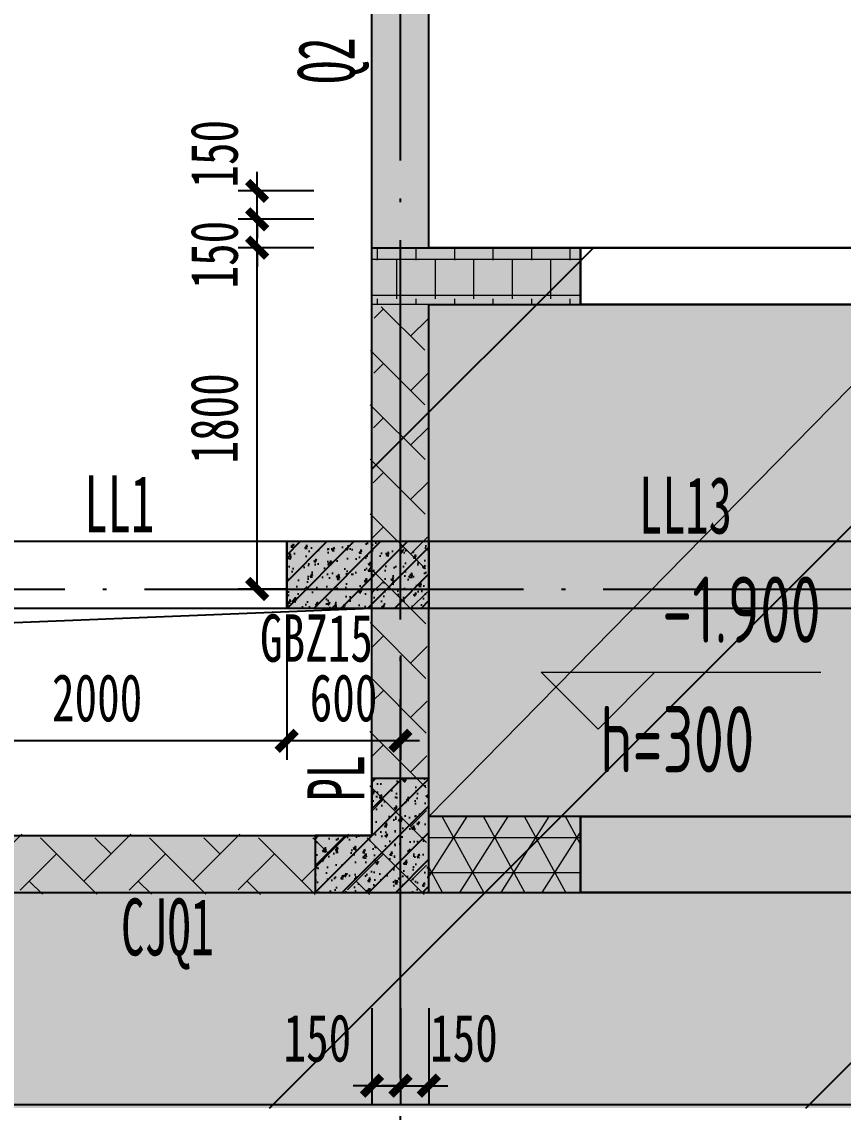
# Model space of a CAD drawing. Extents: x -3200781797 to -8106663, y 494714 to 1244925.
# Drawn here: x -8162247 to -8157916, y 519439 to 525230 of the extents above; entities that cross this region are included whole.
import ezdxf
from ezdxf.enums import TextEntityAlignment as Align
from ezdxf.xclip import XClip

# ---------------------------------------------------------------- set-up
doc = ezdxf.new("R2010")
doc.units = 0
doc.header["$LTSCALE"] = 1000
doc.header["$MEASUREMENT"] = 0
doc.header["$XCLIPFRAME"] = 0
for name, pattern in [('3#-轴线$0$DOTE', [2.4200000000000004, 2, -0.2, 0.02, -0.2]), ('3#4#5#模板$0$CONTINOUS', [0]), ('DASH', [0.35, 0.25, -0.1])]:
    doc.linetypes.add(name, pattern=pattern)
doc.layers.get('Defpoints').update_dxf_attribs({"color": 30, "linetype": 'DASH'})
for name, color, linetype in [('3#-B1$0$S-SLAB-HOLE', 5, 'Continuous'), ('3#-B1$0$S-WALL', 40, 'Continuous'), ('3#-B1$0$S-WALL-BEAM', 120, 'Continuous'), ('3#-B1$0$S-WALL-HATC', 253, 'Continuous'), ('3#-轴线$0$A-ANNO-DOTE', 10, '3#-轴线$0$DOTE'), ('3#4#5#模板$0$S-ANNO-TEXT', 7, 'Continuous'), ('3#4#5#模板$0$S-SLAB-TEXT', 120, 'Continuous'), ('3#4#5#模板$0$S-WALL-COLU', 252, '3#4#5#模板$0$CONTINOUS'), ('3#4#5#模板$0$S-WALL-COLU-HATC', 16, 'Continuous'), ('3#4#5#模板$0$THIN', 7, 'Continuous'), ('DIM', 3, 'Continuous'), ('S-PC-FQ-WYQ', 4, 'Continuous'), ('S-WALL-BEAM-TEXT', 2, 'Continuous'), ('S-WALL-COLU-TEXT', 2, 'Continuous'), ('S-WALL-DIMS', 50, 'Continuous'), ('地库模板$0$HATCH', 254, 'Continuous'), ('地库模板$0$pt墙体$0$WALL', 7, 'Continuous'), ('地库模板$0$墙体$0$墙体$0$墙体$0$A-WALL-CONC', 40, 'Continuous')]:
    doc.layers.add(name, color=color, linetype=linetype)
for name, color, linetype, lineweight in [('WALL-TEXT', 2, 'Continuous', 25), ('地库模板$0$S-ANNO-THIN', 3, 'Continuous', 15), ('地库模板$0$S-SLAB-LOWE-HATC', 193, 'Continuous', 18), ('地库模板$0$S-WALL-BEAM', 120, 'Continuous', 25), ('地库模板$0$S-WALL-CCAD-IPW', 150, 'Continuous', 15), ('地库模板$0$S-WALL-CCAD-NPW', 221, 'Continuous', 15)]:
    doc.layers.add(name, color=color, linetype=linetype, lineweight=lineweight)
doc.styles.add('TSSD_Dimension', font='', dxfattribs={"width": 0.7})
doc.styles.add('地库模板$0$TSSD_Label', font='Tssdeng.shx', dxfattribs={"width": 0.7, "bigfont": 'hztxt.shx'})
doc.styles.add('楷体', font='', dxfattribs={"width": 0.6})
doc.styles.add('楷体GB312', font='', dxfattribs={"width": 0.8})
doc.styles.get('TSSD_Dimension').set_extended_font_data('KaiTi_GB2312')
doc.styles.get('楷体').set_extended_font_data('KaiTi_GB2312')
doc.styles.get('楷体GB312').set_extended_font_data('楷体_GB2312')
doc.dimstyles.new('TSSD_100_100', dxfattribs={"dimtxt": 250, "dimasz": 100, "dimexe": 100, "dimexo": 250, "dimgap": 100, "dimtad": 1, "dimdec": 0, "dimzin": 0, "dimdsep": 46, "dimtxsty": 'TSSD_Dimension', "dimblk": 'ARCHTICK', "dimcen": 0, "dimdle": 100, "dimclrt": 7, "dimadec": 0, "dimazin": 0, "dimtfac": 1, "dimtdec": 0, "dimtix": 1, "dimtmove": 2, "dimatfit": 3, "dimfxl": 1, "dimtolj": 1, "dimtzin": 0, "dimarcsym": 0})
doc.dimstyles.new('TSSD_100_100$0', dxfattribs={"dimtxt": 250, "dimasz": 100, "dimexe": 100, "dimexo": 0, "dimgap": 100, "dimtad": 1, "dimdec": 0, "dimzin": 0, "dimdsep": 46, "dimtxsty": 'TSSD_Dimension', "dimblk1": 'ARCHTICK', "dimblk2": 'ARCHTICK', "dimsah": 1, "dimcen": 0, "dimclrt": 7, "dimadec": 0, "dimazin": 0, "dimtfac": 1, "dimtdec": 0, "dimtix": 1, "dimtmove": 2, "dimatfit": 3, "dimldrblk": 'ARCHTICK', "dimfxl": 300, "dimfxlon": 1, "dimtvp": 0.7, "dimtolj": 1, "dimtzin": 0, "dimarcsym": 0})

# ---------------------------------------------------------------- blocks, each defined once
blk = doc.blocks.new('q1')
at = {"layer": 'WALL-TEXT', "style": '楷体', "width": 0.6}
blk.add_text('Q2', height=300, rotation=90, dxfattribs=at).set_placement((-8157774.174170381, 461454.2878842679))
blk.add_text('CJQ1', height=300, dxfattribs=at).set_placement((-8159007.310687792, 456858.0599124731))
blk = doc.blocks.new('_ArchTick')
at = {"color": 0, "linetype": 'ByBlock', "const_width": 0.4}
blk.add_lwpolyline([(-0.5, -0.5), (0.5, 0.5)], dxfattribs=at)
blk = doc.blocks.new('*D237')
at = {"layer": 'Defpoints', "color": 0, "transparency": 16777216}
for p in [(-8160850.435511563, 522139.3897460625), (-8160250.435511564, 522139.3897460625), (-8160850.435511563, 521439.3897460625)]:
    blk.add_point(p, dxfattribs=at)
at = {"layer": 'S-WALL-DIMS', "color": 0, "lineweight": -2, "transparency": 16777216}
for p, q in [((-8160850.435511563, 521889.3897460625), (-8160850.435511563, 521339.3897460625)), ((-8160250.435511564, 521889.3897460625), (-8160250.435511564, 521339.3897460625)), ((-8160150.435511564, 521439.3897460625), (-8160950.435511563, 521439.3897460625))]:
    blk.add_line(p, q, dxfattribs=at)
at = {"layer": 'S-WALL-DIMS', "color": 0, "lineweight": -2, "transparency": 16777216, "xscale": 100, "yscale": 100, "zscale": 100, "rotation": 180}
blk.add_blockref('_ArchTick', (-8160850.435511563, 521439.3897460625), dxfattribs=at)
at = {"layer": 'S-WALL-DIMS', "color": 0, "lineweight": -2, "transparency": 16777216, "xscale": 100, "yscale": 100, "zscale": 100}
blk.add_blockref('_ArchTick', (-8160250.435511564, 521439.3897460625), dxfattribs=at)
at = {"layer": 'S-WALL-DIMS', "color": 7, "transparency": 16777216, "insert": (-8160550.435511563, 521664.3897460625), "char_height": 250, "attachment_point": 5, "style": 'TSSD_Dimension'}
blk.add_mtext('\\A1;600', dxfattribs=at)
blk = doc.blocks.new('*D144')
at = {"layer": 'Defpoints', "color": 0, "transparency": 16777216}
for p in [(-8162850.435511564, 522139.3897460625), (-8160850.435511563, 522139.3897460625), (-8162850.435511564, 521439.3897460625)]:
    blk.add_point(p, dxfattribs=at)
at = {"layer": 'S-WALL-DIMS', "color": 0, "lineweight": -2, "transparency": 16777216}
for p, q in [((-8162850.435511564, 521889.3897460625), (-8162850.435511564, 521339.3897460625)), ((-8160850.435511563, 521889.3897460625), (-8160850.435511563, 521339.3897460625)), ((-8160750.435511563, 521439.3897460625), (-8162950.435511564, 521439.3897460625))]:
    blk.add_line(p, q, dxfattribs=at)
at = {"layer": 'S-WALL-DIMS', "color": 0, "lineweight": -2, "transparency": 16777216, "xscale": 100, "yscale": 100, "zscale": 100, "rotation": 180}
blk.add_blockref('_ArchTick', (-8162850.435511564, 521439.3897460625), dxfattribs=at)
at = {"layer": 'S-WALL-DIMS', "color": 0, "lineweight": -2, "transparency": 16777216, "xscale": 100, "yscale": 100, "zscale": 100}
blk.add_blockref('_ArchTick', (-8160850.435511563, 521439.3897460625), dxfattribs=at)
at = {"layer": 'S-WALL-DIMS', "color": 7, "transparency": 16777216, "insert": (-8161850.435511563, 521664.3897460625), "char_height": 250, "attachment_point": 5, "style": 'TSSD_Dimension'}
blk.add_mtext('\\A1;2000', dxfattribs=at)
blk = doc.blocks.new('xpl-3#')
at = {"layer": 'S-WALL-BEAM-TEXT', "style": '楷体', "width": 0.6}
blk.add_text('PL', height=300, rotation=90, dxfattribs=at).set_placement((-8154855.205402752, 463956.3059132684))
blk = doc.blocks.new('an-3-b1')
at = {"layer": 'S-WALL-COLU-TEXT', "style": '楷体GB312', "width": 0.7}
blk.add_text('GBZ15', height=250, dxfattribs=at).set_placement((-7960991.02435018, 521855.9656559178))
blk = doc.blocks.new('*D878')
at = {"layer": 'Defpoints', "color": 0, "transparency": 16777216}
for p in [(48150, -113649.4773427282), (48300, -113649.4773427282), (48300, -114307.5941339161)]:
    blk.add_point(p, dxfattribs=at)
at = {"layer": 'DIM', "color": 0, "lineweight": -2, "transparency": 16777216}
for p, q in [((48150, -113899.4773427282), (48150, -114407.5941339161)), ((48300, -113899.4773427282), (48300, -114407.5941339161)), ((48150, -114307.5941339161), (48050, -114307.5941339161)), ((48150, -114307.5941339161), (48300, -114307.5941339161)), ((48300, -114307.5941339161), (48400, -114307.5941339161))]:
    blk.add_line(p, q, dxfattribs=at)
at = {"layer": 'DIM', "color": 0, "lineweight": -2, "transparency": 16777216, "xscale": 100, "yscale": 100, "zscale": 100}
blk.add_blockref('_ArchTick', (48150, -114307.5941339161), dxfattribs=at)
at = {"layer": 'DIM', "color": 0, "lineweight": -2, "transparency": 16777216, "xscale": 100, "yscale": 100, "zscale": 100, "rotation": 180}
blk.add_blockref('_ArchTick', (48300, -114307.5941339161), dxfattribs=at)
at = {"layer": 'DIM', "color": 7, "transparency": 16777216, "insert": (47861.91891891882, -114057.5941339161), "char_height": 250, "attachment_point": 5, "style": 'TSSD_Dimension'}
blk.add_mtext('\\A1;150', dxfattribs=at)
blk = doc.blocks.new('*D879')
at = {"layer": 'Defpoints', "color": 0, "transparency": 16777216}
for p in [(48300, -113649.4773427282), (48449.99999993108, -113649.4773427282), (48449.99999993108, -114307.5941339161)]:
    blk.add_point(p, dxfattribs=at)
at = {"layer": 'DIM', "color": 0, "lineweight": -2, "transparency": 16777216}
for p, q in [((48300, -113899.4773427282), (48300, -114407.5941339161)), ((48449.99999993108, -113899.4773427282), (48449.99999993108, -114407.5941339161)), ((48300, -114307.5941339161), (48200, -114307.5941339161)), ((48300, -114307.5941339161), (48449.99999993108, -114307.5941339161)), ((48449.99999993108, -114307.5941339161), (48549.99999993108, -114307.5941339161))]:
    blk.add_line(p, q, dxfattribs=at)
at = {"layer": 'DIM', "color": 0, "lineweight": -2, "transparency": 16777216, "xscale": 100, "yscale": 100, "zscale": 100}
blk.add_blockref('_ArchTick', (48300, -114307.5941339161), dxfattribs=at)
at = {"layer": 'DIM', "color": 0, "lineweight": -2, "transparency": 16777216, "xscale": 100, "yscale": 100, "zscale": 100, "rotation": 180}
blk.add_blockref('_ArchTick', (48449.99999993108, -114307.5941339161), dxfattribs=at)
at = {"layer": 'DIM', "color": 7, "transparency": 16777216, "insert": (48634.67567560636, -114057.5941339161), "char_height": 250, "attachment_point": 5, "style": 'TSSD_Dimension'}
blk.add_mtext('\\A1;150', dxfattribs=at)
blk = doc.blocks.new('*D917')
at = {"layer": 'Defpoints', "color": 0, "transparency": 16777216}
for p in [(47544.04777859525, -109588.2922058204), (48150.00000000001, -109588.2922058204), (48149.99999999908, -109738.2922058203)]:
    blk.add_point(p, dxfattribs=at)
at = {"layer": 'DIM', "color": 0, "lineweight": -2, "transparency": 16777216}
for p, q in [((47544.04777859525, -109588.2922058204), (47544.04777859525, -109488.2922058204)), ((47844.04777859525, -109588.2922058204), (47444.04777859525, -109588.2922058204)), ((47544.04777859525, -109738.2922058203), (47544.04777859525, -109588.2922058204)), ((47844.04777859525, -109738.2922058203), (47444.04777859525, -109738.2922058203)), ((47544.04777859525, -109738.2922058203), (47544.04777859525, -109838.2922058203))]:
    blk.add_line(p, q, dxfattribs=at)
at = {"layer": 'DIM', "color": 0, "lineweight": -2, "transparency": 16777216, "xscale": 100, "yscale": 100, "zscale": 100}
for p, rotation in [((47544.04777859525, -109588.2922058204), 270), ((47544.04777859525, -109738.2922058203), 90)]:
    blk.add_blockref('_ArchTick', p, dxfattribs=dict(at, rotation=rotation))
at = {"layer": 'DIM', "color": 7, "transparency": 16777216, "insert": (47319.04777860455, -109392.7291427548), "char_height": 250, "attachment_point": 5, "rotation": 90, "style": 'TSSD_Dimension'}
blk.add_mtext('\\A1;150', dxfattribs=at)
blk = doc.blocks.new('*D918')
at = {"layer": 'Defpoints', "color": 0, "transparency": 16777216}
for p in [(47544.0477785878, -109888.2922058205), (48150.00000000001, -109888.2922058205), (47700.00000000095, -111688.2922058202)]:
    blk.add_point(p, dxfattribs=at)
at = {"layer": 'DIM', "color": 0, "lineweight": -2, "transparency": 16777216}
for p, q in [((47844.0477785878, -109888.2922058205), (47444.0477785878, -109888.2922058205)), ((47544.0477785878, -111688.2922058202), (47544.0477785878, -109888.2922058205)), ((47700.00000000095, -111688.2922058202), (47444.0477785878, -111688.2922058202))]:
    blk.add_line(p, q, dxfattribs=at)
at = {"layer": 'DIM', "color": 0, "lineweight": -2, "transparency": 16777216, "xscale": 100, "yscale": 100, "zscale": 100}
for p, rotation in [((47544.0477785878, -109888.2922058205), 90), ((47544.0477785878, -111688.2922058202), 270)]:
    blk.add_blockref('_ArchTick', p, dxfattribs=dict(at, rotation=rotation))
at = {"layer": 'DIM', "color": 7, "transparency": 16777216, "insert": (47319.04777858777, -110788.2922058203), "char_height": 250, "attachment_point": 5, "rotation": 90, "style": 'TSSD_Dimension'}
blk.add_mtext('\\A1;1800', dxfattribs=at)
blk = doc.blocks.new('*D919')
at = {"layer": 'Defpoints', "color": 0, "transparency": 16777216}
for p in [(47544.04777858035, -109738.2922058203), (48149.99999999908, -109738.2922058203), (48150.00000000001, -109888.2922058205)]:
    blk.add_point(p, dxfattribs=at)
at = {"layer": 'DIM', "color": 0, "lineweight": -2, "transparency": 16777216}
for p, q in [((47544.04777858035, -109738.2922058203), (47544.04777858035, -109638.2922058203)), ((47844.04777858035, -109738.2922058203), (47444.04777858035, -109738.2922058203)), ((47544.04777858035, -109888.2922058205), (47544.04777858035, -109738.2922058203)), ((47844.04777858035, -109888.2922058205), (47444.04777858035, -109888.2922058205)), ((47544.04777858035, -109888.2922058205), (47544.04777858035, -109988.2922058205))]:
    blk.add_line(p, q, dxfattribs=at)
at = {"layer": 'DIM', "color": 0, "lineweight": -2, "transparency": 16777216, "xscale": 100, "yscale": 100, "zscale": 100}
for p, rotation in [((47544.04777858035, -109738.2922058203), 270), ((47544.04777858035, -109888.2922058205), 90)]:
    blk.add_blockref('_ArchTick', p, dxfattribs=dict(at, rotation=rotation))
at = {"layer": 'DIM', "color": 7, "transparency": 16777216, "insert": (47319.04777859338, -109924.7336472593), "char_height": 250, "attachment_point": 5, "rotation": 90, "style": 'TSSD_Dimension'}
blk.add_mtext('\\A1;150', dxfattribs=at)
blk = doc.blocks.new('3#-轴线')
at = {"layer": '3#-轴线$0$A-ANNO-DOTE'}
for points in [[(10450, -16100), (10450, -7100)], [(-3000, -11100), (44800, -11100)]]:
    blk.add_lwpolyline(points, dxfattribs=at)
blk = doc.blocks.new('3#-B1')
at = {"layer": '3#-B1$0$S-WALL-HATC'}
for points in [[(10500, -9166.666666666657), (10600, -9300), (10600, -7200), (10450, -7133.333333333343), (10300, -7200), (10300, -9200)], [(10450, -11037.5), (10600, -10900), (10600, -9300), (10500, -9166.666666666657), (10300, -9200), (10300, -10850)], [(10600, -9600), (11400.00622016005, -9600.094848684967), (11400.00622016005, -9300.094848684967), (10600, -9300), (10500, -9466.666666666657)], [(10300, -10850), (9850.000000001077, -10850), (9850.000000001077, -11200), (10300, -11200), (10450, -11037.5)], [(10300, -12400), (10600, -12700), (10600, -10900), (10450, -11037.5), (10300, -11200)], [(10600, -12700.09484868497), (11400.00622016005, -12700.18969736993), (11400.01807615333, -12300.18969877559), (10600.01185599327, -12300.09485009062), (10500, -12566.76151535162)], [(3383.333333333343, -12483.33333333334), (3450, -12700), (10600, -12700), (10300, -12400), (3550, -12400)]]:
    blk.add_hatch(color=256, dxfattribs=at).paths.add_polyline_path(points)
at = {"layer": '3#-B1$0$S-SLAB-HOLE'}
blk.add_lwpolyline([(3550, -12400), (4073.637355633778, -11450.35212372034), (10300, -11200)], dxfattribs=at)
at = {"layer": '3#-B1$0$S-WALL'}
for p, q in [((10300, -9500), (10300, -7200)), ((10600, -9300), (10600, -7200)), ((11400.00622016005, -9300.094848684967), (10600, -9300)), ((11400.00622016005, -9600.094848684967), (11400.00622016005, -9300.094848684967)), ((10300, -10850), (10300, -9500)), ((10600, -9600), (11400.00622016005, -9600.094848684967)), ((10600, -10900), (10600, -9600)), ((10300, -10850), (9850.000000001077, -10850)), ((9850.000000001077, -10850), (9850.000000001077, -11200)), ((10600, -12700), (10600, -10900)), ((9850.000000001077, -11200), (10300, -11200)), ((10300, -12400), (10300, -11200)), ((11400.00622016005, -12300.18969736993), (10600, -12300.09484868497)), ((11400.00622016005, -12700.18969736993), (11400.00622016005, -12300.18969736993)), ((3550, -12400), (10300, -12400)), ((-100, -12700), (10600, -12700)), ((10600, -12700.09484868497), (11400.00622016005, -12700.18969736993))]:
    blk.add_line(p, q, dxfattribs=at)
at = {"layer": '3#-B1$0$S-WALL-BEAM'}
for points in [[(11400.00622016005, -9600.094848684967), (12900.00622010045, -9600), (12900.00622010045, -9300), (11400.00622016005, -9300.094848684967)], [(7850, -11200), (9850.000000001077, -11200), (9850.000000001077, -10850), (7850, -10850)], [(10600, -11200), (13250, -11200), (13250, -10850), (10600, -10850)], [(11400.00622016005, -12700.18969736993), (12900.00622010045, -12700.09484868497), (12900.00622010045, -12300.09484868497), (11400.00622016005, -12300.18969736993)]]:
    blk.add_lwpolyline(points, close=True, dxfattribs=at)
at = {"layer": '3#-B1$0$S-SLAB-HOLE'}
blk.add_blockref('3#-轴线', (0, 0), dxfattribs=at)
blk = doc.blocks.new('地库模板$0$B1墙')
at = {"layer": '地库模板$0$S-SLAB-LOWE-HATC'}
h = blk.add_hatch(dxfattribs=at)
h.set_pattern_fill('HEX', color=256, scale=150)
h.set_pattern_definition([(0, (4200.075412988663, -94190.0647560358), (0, 824.8889999999999), [476.25, -952.5]), (120, (4200.075412988663, -94190.0647560358), (-714.3748293023417, -412.4444999999998), [476.2499999999879, -952.4999999999759]), (59.99999999999999, (4676.325412988663, -94190.0647560358), (-714.3748293023417, 412.4445000000001), [476.25, -952.5])])
h.paths.add_polyline_path([(83900.09546113014, -73090.11121165752), (83900.09546113014, -60590.1111638546), (76700.00097072124, -60590.1111638546), (76700.00097072124, -57939.90259093046), (69050.00180190802, -57939.90259093046), (69050.00180190802, -60590.11876803637), (62250.00214743614, -60590.11851984262), (62250.00207620859, -62540.11850899458), (60050.00207614899, -62540.11850899458), (60050.00207608938, -67089.99611783028), (59250.00207608938, -67089.99611783028), (59250.00207608938, -68789.99611753225), (57450.87079411745, -68789.99611711502), (57450.00207608938, -70791.01439213753), (46249.99864882231, -70791.01439225674), (46249.99864882231, -67691.01439225674), (43599.99864882231, -67691.01439225674), (43599.99864882231, -70791.01439225674), (28299.99864882231, -70791.01439225674), (28299.99864882231, -67691.01439225674), (25649.99864882231, -67691.01439225674), (25649.99864882231, -70790.11121165752), (14949.99864882231, -70790.11121165752), (14949.99864882231, -64039.99925816059), (12950.65376424789, -64039.99925816059), (12950.65376394987, -62190.00523895025), (11300.00041282177, -62190.00643664598), (11299.99979871511, -60390.00719583035), (6300.009561240673, -60390.0037817359), (6300.006379067898, -63490.00004148483), (4200.064873576164, -63490.00525665283), (4200.075412988663, -94190.0647560358), (30500.00090563297, -94190.0647560358), (30500.00132483244, -87189.99611711502), (58400.19225078821, -87189.19145864248), (58400.19225078821, -85990.11121165752), (61200.19224727154, -85990.11121165752), (61200.19224727154, -82790.11121165752), (70400.19224727154, -82790.11121165752), (70400.19224727154, -82190.11121165752), (73800.19224727154, -82190.11121165752), (73800.19224727154, -82790.11121165752), (82300.19224727154, -82790.11121165752), (82299.77588760853, -96449.99611711502), (107150.0007142425, -96449.99611711502), (107150.0011600256, -89499.99341702461), (149099.9992355704, -89499.99610811472), (149099.9992157817, -74390.09370613098), (147500.0042831302, -74390.09392184019), (147500.0034233332, -72590.09677255154), (147249.9990915656, -72590.09624493122), (147250.002892077, -70790.11121195555), (136500.0954611301, -70790.11121165752), (136500.0954611301, -69290.11121171713), (133850.0954611301, -69290.11121171713), (133850.0954611897, -70790.11121165752), (126000.0954611301, -70790.11121165752), (126000.0954611301, -73090.11121165752), (118150.0954610705, -73090.11121165752), (118150.0954611301, -69990.11121165752), (115500.0954611301, -69990.11121165752), (115500.0954610705, -73089.99611705542), (97250.09546113014, -73089.99611711502), (97250.09546113014, -69990.11121165752), (94600.09546113014, -69990.11121165752), (94600.09546107054, -73090.11121213436)])
at = {"layer": '地库模板$0$S-WALL-CCAD-IPW'}
h = blk.add_hatch(dxfattribs=at)
h.set_pattern_fill('AR-HBONE', color=256, scale=2, style=0)
h.set_pattern_definition([(45, (-525585599.6341744, -299565550.9644977), (0, 287.3681958742129), [609.6, -203.2]), (135, (-525585455.9501744, -299565407.2804977), (2.842170943040401e-14, 287.3681958742129), [609.6, -203.2])])
h.paths.add_polyline_path([(25649.99864882231, -70790.11121165752), (25649.99864882231, -67691.01439225674), (25349.99864882231, -67691.01439225674), (25349.99864882231, -70491.01439225674), (18199.99864882231, -70491.01439225674), (15249.99864882231, -70491.01439225674), (15249.99864882231, -64039.9986115694), (14949.99864882231, -64039.99925816059), (14949.99864882231, -70791.01439225674)])
at = {"layer": '地库模板$0$S-WALL-CCAD-NPW'}
h = blk.add_hatch(dxfattribs=at)
h.set_pattern_fill('AR-B88', color=5, style=0)
h.set_pattern_definition([(0, (-525585599.6341744, -299565850.9644977), (0, 203.2), []), (90, (-525585599.6341744, -299565850.9644977), (-101.6, 203.2), [203.2, -203.2])])
h.paths.add_polyline_path([(25349.99864882231, -67391.01439225674), (26449.99864888191, -67391.01439225674), (26449.99864888191, -67691.01439225674), (25349.99864882231, -67691.01439225674)])
h = blk.add_hatch(dxfattribs=at)
h.set_pattern_fill('NET3', color=256, scale=60, style=0)
h.set_pattern_definition([(0, (-526254299.7129121, -299563251.8677429), (0, 190.5), []), (59.99999999999999, (-526254299.7129121, -299563251.8677429), (-164.9778394209355, 95.25000000000003), []), (120, (-526254299.7129121, -299563251.8677429), (-164.9778394209356, -95.24999999999996), [])])
h.paths.add_polyline_path([(25649.99864882231, -70391.01439225674), (26449.99864882231, -70391.01439225674), (26449.99864882231, -70791.01439225674), (25649.99864882231, -70791.01439225674)])
at = {"layer": '地库模板$0$S-SLAB-LOWE-HATC', "const_width": 0.5}
blk.add_lwpolyline([(58400.19225078821, -87189.19145864248), (30500.00132483244, -87189.99611711502), (30500.00090563297, -94190.0647560358), (4200.075412988663, -94190.0647560358), (4200.064873576164, -63490.00525665283), (6300.006379067898, -63490.00004148483), (6300.009561240673, -60390.0037817359), (11299.99979871511, -60390.00719583035), (11300.00041282177, -62190.00643664598), (12950.65376394987, -62190.00523895025), (12950.65376424789, -64039.99925816059), (14949.99864882231, -64039.99925816059), (14949.99864882231, -70790.11121165752), (25649.99864882231, -70790.11121165752), (25649.99864882231, -67691.01439225674), (28299.99864882231, -67691.01439225674), (28299.99864882231, -70791.01439225674), (43599.99864882231, -70791.01439225674), (43599.99864882231, -67691.01439225674), (46249.99864882231, -67691.01439225674), (46249.99864882231, -70791.01439225674), (57450.00207608938, -70791.01439213753)], dxfattribs=at)
at = {"layer": '地库模板$0$S-WALL-BEAM'}
for points in [[(26449.99864882231, -67391.01439225674), (27949.99864882231, -67391.01439225674), (27949.99864882231, -67691.01439225674), (26449.99864882231, -67691.01439225674)], [(26449.99864882231, -70391.01439225674), (27949.99864882231, -70391.01439225674), (27949.99864882231, -70791.01439225674), (26449.99864882231, -70791.01439225674)]]:
    blk.add_lwpolyline(points, close=True, dxfattribs=at)
at = {"layer": '地库模板$0$S-WALL-CCAD-IPW', "const_width": 0.25}
blk.add_lwpolyline([(15249.99864882231, -64039.9986115694), (15249.99864882231, -70491.01439225674), (18199.99864882231, -70491.01439225674), (18199.99864882231, -70491.01439225674), (25349.99864882231, -70491.01439225674), (25349.99864882231, -67691.01439225674), (25649.99864882231, -67691.01439225674), (25649.99864882231, -70790.11121165752), (14949.99864882231, -70791.01439225674), (14949.99864882231, -64039.99925816059)], close=True, dxfattribs=at)
at = {"layer": '地库模板$0$S-WALL-CCAD-NPW', "color": 5}
blk.add_lwpolyline([(25349.99864882231, -67391.01439225674), (26449.99864888191, -67391.01439225674), (26449.99864888191, -67691.01439225674), (25349.99864882231, -67691.01439225674)], close=True, dxfattribs=at)
at = {"layer": '地库模板$0$S-WALL-CCAD-NPW'}
blk.add_lwpolyline([(25649.99864882231, -70391.01439225674), (26449.99864882231, -70391.01439225674), (26449.99864882231, -70791.01439225674), (25649.99864882231, -70791.01439225674)], close=True, dxfattribs=at)
blk = doc.blocks.new('地库模板')
at = {"layer": '地库模板$0$HATCH'}
h = blk.add_hatch(dxfattribs=at)
h.set_pattern_fill('METAL', color=256, scale=500, style=0)
h.set_pattern_definition([(45, (0, 0), (-1414.213562373095, 1414.213562373095), [])])
h.paths.add_polyline_path([(525942549.6328276, 299507559.95017), (525942549.6328232, 299505260.8459888), (525942249.6328232, 299505260.845987), (525942249.6328232, 299495059.9501054), (525932149.6328232, 299495059.95017), (525932149.6328232, 299498159.9501054), (525928899.6328232, 299498159.9501054), (525928899.6328253, 299495059.95017), (525914199.6328456, 299495059.9502311), (525914199.6328233, 299495059.95017), (525914199.6328232, 299498159.9501054), (525910949.6328232, 299498159.9501054), (525910949.6328188, 299495059.9502311), (525910949.6328232, 299495059.95017), (525900849.6328232, 299495059.95017), (525900849.6328232, 299505460.9574872), (525900549.6329122, 299505460.9586945), (525900549.6329122, 299469960.4192083), (525946799.8261207, 299469960.4192083), (525946799.8261293, 299472910.4192069), (525943999.8261285, 299472910.4191903), (525943999.8260754, 299478060.9683806), (525944299.8267708, 299478060.9683806), (525944299.8260349, 299479260.8526928), (525947099.8274053, 299479260.8538793), (525947099.825438, 299482460.8525041), (525956399.730298, 299482460.8540679), (525956399.9225454, 299482860.853286), (525958999.8264217, 299482860.853286), (525958999.8264217, 299482460.853286), (525967599.8264217, 299482460.853286), (525967599.8264217, 299469960.4192083), (526034999.629934, 299469960.4192083), (526034999.6320881, 299507260.6369975), (526032800.8073006, 299507246.231072), (526032800.8079108, 299495045.1106799), (526022399.7296355, 299495059.9501054), (526022399.7296356, 299496560.853286), (526019149.7296355, 299496560.853286), (526019149.7296355, 299495059.9501054), (526011299.7296355, 299495059.9501054), (526011299.7296355, 299492810.853286), (526004049.7296355, 299492810.853286), (526004049.7296355, 299495860.853286), (526000799.7296355, 299495860.853286), (526000799.7296355, 299492760.853286), (525983149.7296356, 299492760.853286), (525983149.7296355, 299495860.853286), (525979899.7296356, 299495860.853286), (525979899.7296355, 299492760.853286), (525969799.7296355, 299492760.853286), (525969799.7297168, 299505260.853286), (525978149.7296355, 299505262.1129352), (525978149.7296355, 299510210.853286), (525981249.7296355, 299510210.853286), (525981249.7296355, 299505260.853286), (525999049.7296355, 299505260.853286), (525999049.7296355, 299510210.853286), (526002149.7296355, 299510210.853286), (526002149.7296359, 299505260.853286), (526012399.7296355, 299505260.853286), (526012399.7296355, 299507560.853286), (526021099.711919, 299507560.853286), (526021099.7296355, 299510450.4192083), (526021099.7296355, 299510655.9275637), (526021099.711919, 299510660.3375743), (526021099.711919, 299511210.853286), (526022649.6343589, 299511210.853286), (526024149.7296355, 299511210.853286), (526024149.729446, 299507800.5391532), (526024149.7296356, 299507800.5390553), (526024149.7296356, 299507562.1129352), (526034999.6313393, 299507460.8543122), (526032799.7296355, 299558251.0002456), (526012199.6339587, 299558251.0002456), (526012199.6339587, 299560451.0002456), (525961899.6336578, 299560451.0002456), (525961899.6336578, 299574950.5661679), (525946349.6329122, 299574950.5642042), (525946349.6329122, 299560450.9982819), (525900549.6329122, 299560450.9982819), (525900549.6329122, 299507559.95017), (525909099.6328232, 299507561.2121011), (525909099.6328232, 299510609.95017), (525912949.6328232, 299510609.95017), (525912949.6328233, 299507559.95017), (525930149.6328233, 299507559.95017), (525930149.6328232, 299510609.95017), (525933949.6328232, 299510609.95017), (525933949.6328233, 299507559.95017)])
at = {"layer": '地库模板$0$pt墙体$0$WALL', "elevation": 6.981273997616174e-09}
blk.add_lwpolyline([(525930149.6328233, 299507559.95017), (525912949.6328233, 299507559.95017), (525912949.6328232, 299510609.95017), (525909099.6328232, 299510609.95017), (525909099.6328232, 299507561.2121011), (525900549.6328232, 299507559.95017), (525900549.6328232, 299505460.9586945), (525900849.6328232, 299505460.9574872), (525900849.6328232, 299495059.95017), (525910949.6328232, 299495059.95017), (525910949.6328188, 299495059.9502311), (525910949.6328232, 299498159.9501054), (525914199.6328232, 299498159.9501054), (525914199.6328233, 299495059.95017), (525914199.6328456, 299495059.9502311), (525928899.6328232, 299495059.95017)], dxfattribs=at)
at = {"layer": '地库模板$0$S-ANNO-THIN'}
for p, q in [((525911249.6328232, 299495159.9501054), (525913899.6328232, 299497859.9501054)), ((525911842.3513367, 299495921.4226947), (525912442.3512766, 299495921.4226946)), ((525912142.3513067, 299495621.4227247), (525911842.3513367, 299495921.4226947)), ((525912142.3513067, 299495621.4227247), (525912442.3512766, 299495921.4226946)), ((525912442.3512766, 299495921.4226946), (525913317.3511891, 299495921.4226946))]:
    blk.add_line(p, q, dxfattribs=at)
at = {"layer": '地库模板$0$墙体$0$墙体$0$墙体$0$A-WALL-CONC'}
blk.add_blockref('地库模板$0$B1墙', (525885599.6341744, 299565550.9644977), dxfattribs=at)
at = {"layer": '地库模板$0$S-ANNO-THIN', "style": '地库模板$0$TSSD_Label', "width": 0.7}
for s, p in [('-1.900', (525913317.3511891, 299495971.4226896)), ('h=300', (525912966.8638658, 299495287.6537589))]:
    blk.add_text(s, height=349.999965, dxfattribs=at).set_placement(p, align=Align.BOTTOM_RIGHT)
blk = doc.blocks.new('Q-BIM')
at = {"layer": 'DIM'}
for base, p1, p2, picture, middle in [((47544.04777859525, -109588.2922058204), (48149.99999999907, -109738.2922058202), (48150, -109588.2922058203), '*D917', (47319.04777860455, -109392.7291427548)), ((47544.04777858035, -109738.2922058203), (48150, -109888.2922058204), (48149.99999999907, -109738.2922058202), '*D919', (47319.04777859338, -109924.7336472593))]:
    dim = blk.add_linear_dim(base=base, p1=p1, p2=p2, angle=90, dimstyle='TSSD_100_100$0', dxfattribs=at)
    dim.commit()
    dim.dimension.update_dxf_attribs({"geometry": picture, "text_midpoint": middle, "dimtype": 128})
dim = blk.add_linear_dim(base=(47544.0477785878, -109888.2922058205), p1=(47700.00000000093, -111688.2922058201), p2=(48150, -109888.2922058204), angle=90, dimstyle='TSSD_100_100$0', dxfattribs=at)
dim.commit()
dim.dimension.update_dxf_attribs({"geometry": '*D918', "text_midpoint": (47319.04777858777, -110788.2922058203)})
for base, p1, p2, picture, middle in [((48300, -114307.5941339161), (48150, -113649.4773427282), (48300, -113649.4773427282), '*D878', (47861.91891891882, -114057.5941339161)), ((48449.99999993108, -114307.5941339161), (48300, -113649.4773427282), (48449.99999993108, -113649.4773427282), '*D879', (48634.67567560636, -114057.5941339161))]:
    dim = blk.add_linear_dim(base=base, p1=p1, p2=p2, dimstyle='TSSD_100_100', dxfattribs=at)
    dim.commit()
    dim.dimension.update_dxf_attribs({"geometry": picture, "text_midpoint": middle, "dimtype": 128})

msp = doc.modelspace()

# ---------------------------------------------------------------- hatches: boundary and pattern name
at = {"layer": '3#4#5#模板$0$S-WALL-COLU-HATC'}
h = msp.add_hatch(dxfattribs=at)
h.set_pattern_fill('ARMORED', color=256, scale=10, style=0)
h.set_pattern_definition([(49.99999999999999, (-2741.888955172151, 63299.26156865759), (143.4520365201507, -12.55042699651902), [15, -165]), (355, (-2741.888955172151, 63299.26156865759), (-27.7502667226, 150.4384267400024), [12, -132]), (100.4514, (-2729.934619172476, 63298.21570065757), (115.7018763428043, 137.8879084121907), [12.748038, -140.2284224]), (46.18420000000002, (-2741.888955172151, 63339.26156865759), (213.4482097251289, -33.10380286580362), [22.5, -247.5]), (96.6356, (-2724.101606172509, 63336.50290725753), (186.9325411097407, 194.8235741800883), [19.1220576, -210.3426]), (351.1842, (-2741.888955172151, 63339.26156865759), (186.9323890267254, 194.8237201850649), [18, -198]), (21, (-2721.888955172151, 63329.26156865759), (119.3814104236923, -80.52377813306776), [15, -165]), (326.0000000000001, (-2721.888955172151, 63329.26156865759), (48.66306638431634, 145.0300090093706), [12, -132]), (71.4514, (-2711.940508572385, 63322.55124745762), (168.044525716298, 64.50609934199048), [12.748038, -140.2284224]), (37.50000000000001, (-2741.888955172151, 63299.26156865759), (2.431971063458134, 66.5787707662623), [0, -130.4, 0, -134, 0, -132.5]), (7.499999999999999, (-2741.888955172151, 63299.26156865759), (52.61390748842972, 78.88234237647205), [0, -76.39999999999999, 0, -127.4, 0, -50.5]), (327.5, (-2786.488955171779, 63299.26156865759), (106.7644872344818, -4.510974346875951), [0, -50, 0, -156, 0, -207]), (317.5, (-2806.488955171779, 63299.26156865759), (116.6372338684772, 20.02099646646354), [0, -65, 0, -103.6, 0, -147]), (45, (-2741.888955172151, 63299.26156865759), (-70.71067811865476, 70.71067811865476), [])])
h.paths.add_polyline_path([(-8160100.435511586, 522139.3897460624), (-8160100.435511586, 522489.3897460624), (-8160850.435511586, 522489.3897460624), (-8160850.435511586, 522139.3897460624), (-8160450.435511586, 522139.3897460624)])
h = msp.add_hatch(dxfattribs=at)
h.set_pattern_fill('ARMORED', color=256, scale=10, style=0)
h.set_pattern_definition([(49.99999999999999, (-2741.892861423083, 63349.26156865759), (143.4520365201507, -12.55042699651902), [15, -165]), (355, (-2741.892861423083, 63349.26156865759), (-27.7502667226, 150.4384267400024), [12, -132]), (100.4514, (-2729.938525423408, 63348.21570065757), (115.7018763428043, 137.8879084121907), [12.748038, -140.2284224]), (46.18420000000002, (-2741.892861423083, 63389.26156865759), (213.4482097251289, -33.10380286580362), [22.5, -247.5]), (96.6356, (-2724.105512423441, 63386.50290725753), (186.9325411097407, 194.8235741800883), [19.1220576, -210.3426]), (351.1842, (-2741.892861423083, 63389.26156865759), (186.9323890267254, 194.8237201850649), [18, -198]), (21, (-2721.892861423083, 63379.26156865759), (119.3814104236923, -80.52377813306776), [15, -165]), (326.0000000000001, (-2721.892861423083, 63379.26156865759), (48.66306638431634, 145.0300090093706), [12, -132]), (71.4514, (-2711.944414823316, 63372.55124745774), (168.044525716298, 64.50609934199048), [12.748038, -140.2284224]), (37.50000000000001, (-2741.892861423083, 63349.26156865759), (2.431971063458134, 66.5787707662623), [0, -130.4, 0, -134, 0, -132.5]), (7.499999999999999, (-2741.892861423083, 63349.26156865759), (52.61390748842972, 78.88234237647205), [0, -76.39999999999999, 0, -127.4, 0, -50.5]), (327.5, (-2786.49286142271, 63349.26156865759), (106.7644872344818, -4.510974346875951), [0, -50, 0, -156, 0, -207]), (317.5, (-2806.49286142271, 63349.26156865759), (116.6372338684772, 20.02099646646354), [0, -65, 0, -103.6, 0, -147]), (45, (-2741.892861423083, 63349.26156865759), (-70.71067811865476, 70.71067811865476), [])])
h.paths.add_polyline_path([(-8160100.435511587, 520718.4066419532), (-8160100.443324087, 521239.3934081718), (-8160400.439417837, 521239.3897460625), (-8160400.435511587, 520939.3897460625), (-8160700.435511587, 520939.3897460625), (-8160700.435511587, 520639.3897460625), (-8160100.435511587, 520639.3897460625)])

# ---------------------------------------------------------------- linework, layer by layer
at = {"layer": '3#4#5#模板$0$S-WALL-COLU', "linetype": 'ByBlock'}
for points in [[(-8160100.435511586, 522139.3897460624), (-8160100.435511586, 522489.3897460624), (-8160850.435511586, 522489.3897460624), (-8160850.435511586, 522139.3897460624), (-8160450.435511586, 522139.3897460624)], [(-8160100.435511587, 520718.4066419532), (-8160100.443324087, 521239.3934081718), (-8160400.439417837, 521239.3897460625), (-8160400.435511587, 520939.3897460625), (-8160700.435511587, 520939.3897460625), (-8160700.435511587, 520639.3897460625), (-8160100.435511587, 520639.3897460625), (-8160100.435511587, 520718.4066419532)]]:
    msp.add_lwpolyline(points, close=True, dxfattribs=at)
at = {"layer": '3#4#5#模板$0$THIN'}
msp.add_lwpolyline([(-8172723.913258744, 519520.0878179665), (-8149900.076612774, 519520.0878179665), (-8149830.076612774, 519740.0878179665), (-8149710.076612774, 519300.0878179665), (-8149640.076612774, 519520.0878179665), (-8126816.239966803, 519520.0878179665)], dxfattribs=at)

# ---------------------------------------------------------------- block references
at = {"layer": '3#4#5#模板$0$S-ANNO-TEXT'}
msp.add_blockref('3#-B1', (-8170700.435511587, 533339.3897460625), dxfattribs=at)
at = {"layer": '3#4#5#模板$0$S-SLAB-TEXT'}
ref = msp.add_blockref('地库模板', (-534071350.0621147, -298974120.6552081), dxfattribs=at)
XClip(ref).set_block_clipping_path([(525899461.1018211, 299493622.6433331), (525943879.1367252, 299511172.56280804)])
at = {"layer": 'S-PC-FQ-WYQ'}
for name, p in [('an-3-b1', (-200000, 0)), ('xpl-3#', (-5586.174031529576, 57163.1969388132))]:
    msp.add_blockref(name, p, dxfattribs=at)
at = {"layer": 'S-WALL-DIMS'}
msp.add_blockref('Q-BIM', (-8208550.435511587, 633927.6819518826), dxfattribs=at)
at = {"layer": 'WALL-TEXT'}
msp.add_blockref('q1', (-2716.873330173083, 63449.36117803265), dxfattribs=at)

# ---------------------------------------------------------------- texts
at = {"layer": 'S-WALL-BEAM-TEXT', "style": '楷体', "width": 0.6}
for s, p in [('LL1', (-8161917.146587493, 522538.6896214425)), ('LL13', (-8158991.707869073, 522531.8388615069))]:
    msp.add_text(s, height=300, dxfattribs=at).set_placement(p)

# ---------------------------------------------------------------- dimensions: what is measured, and where the dimension line sits
at = {"layer": 'S-WALL-DIMS'}
for base, p1, p2, picture, middle in [((-8162850.435511564, 521439.3897460625), (-8160850.435511563, 522139.3897460625), (-8162850.435511564, 522139.3897460625), '*D144', (-8161850.435511563, 521664.3897460625)), ((-8160850.435511563, 521439.3897460625), (-8160250.435511564, 522139.3897460625), (-8160850.435511563, 522139.3897460625), '*D237', (-8160550.435511563, 521664.3897460625))]:
    dim = msp.add_linear_dim(base=base, p1=p1, p2=p2, angle=180, dimstyle='TSSD_100_100', dxfattribs=at)
    dim.commit()
    dim.dimension.update_dxf_attribs({"geometry": picture, "text_midpoint": middle})

doc.saveas('drawing.dxf')
